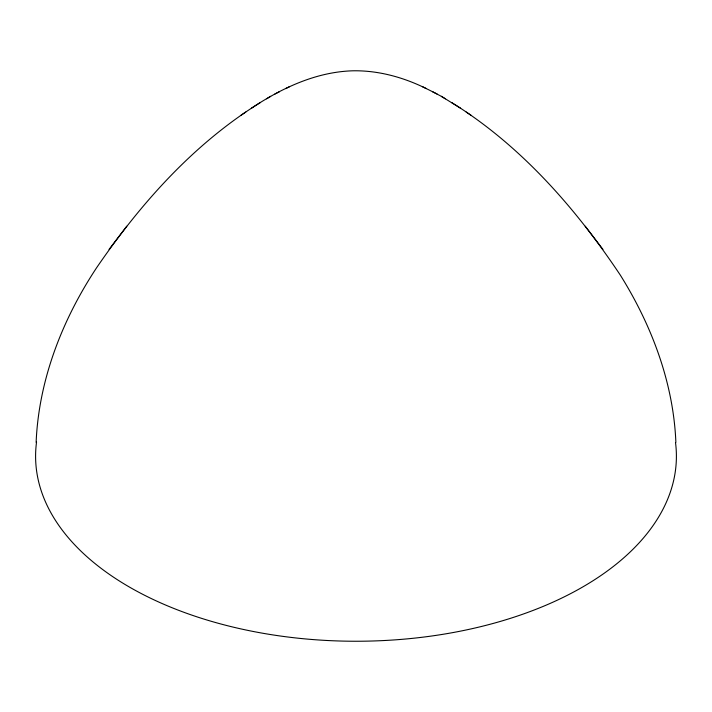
<?xml version="1.0" encoding="UTF-8"?>
<svg xmlns="http://www.w3.org/2000/svg" width="712" height="712" viewBox="0 0 712 712"><rect width="100%" height="100%" fill="white"/><g stroke="black" fill="none" stroke-linecap="round" stroke-linejoin="round"><path stroke-width="1.07" d="M36.125 442.357C38.751 379.808 62.344 319.537 96.636 267.703C140.558 203.543 193.726 143.815 260.307 102.573M126.754 226.22L109.052 249.396M241.012 115.255L245.782 112.06M251.389 108.251C281.48 88.199 315.923 71.93 352.654 70.808C378.214 70.292 403.535 77.296 426.319 88.599M266.582 98.808L270.658 96.334M274.948 93.975L279.433 91.741M285.681 88.599L289.57 86.659M432.567 91.741L441.342 96.334L460.611 108.251M422.43 86.659L437.052 93.975M441.342 96.334L445.418 98.808M451.693 102.573C520.784 145.444 575.536 208.002 620.321 275.117C651.702 325.348 673.445 382.771 675.875 442.357M466.218 112.06L470.988 115.255M602.948 249.396L585.246 226.22M675.51 442.499A320.4 184.978 0 0 1 355.555 641.245A320.4 184.978 0 0 1 36.552 441.983"/></g></svg>
